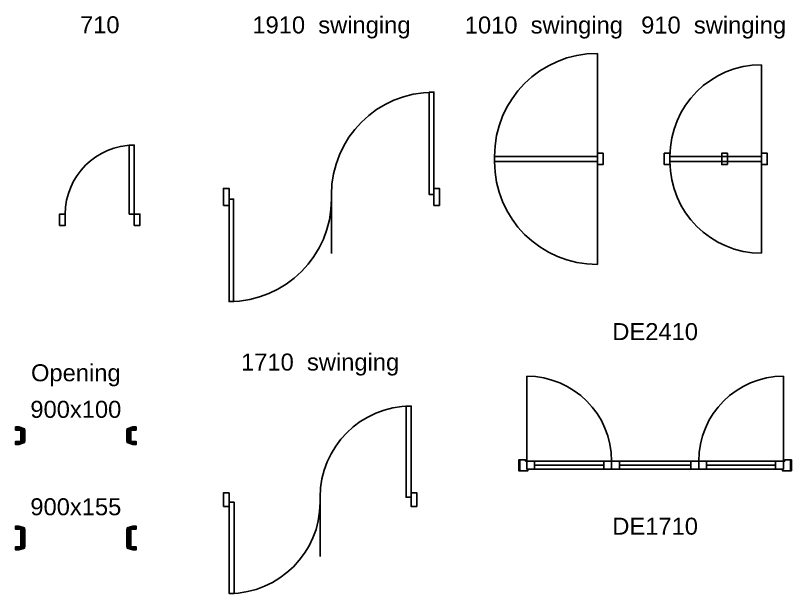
# Model space of a CAD drawing. Header units: millimetres. Extents: x 585 to 19233, y 2366 to 15159.
# Drawn here: x 12375 to 19233, y 10054 to 15159 of the extents above; entities that cross this region are included whole.
import ezdxf
from ezdxf.enums import TextEntityAlignment as Align

# ---------------------------------------------------------------- set-up
doc = ezdxf.new("R2010")
doc.units = ezdxf.units.MM
for name, color, linetype in [('AR doors', 4, 'Continuous'), ('AR windows', 4, 'Continuous'), ('AR wood', 7, 'Continuous')]:
    doc.layers.add(name, color=color, linetype=linetype)
doc.styles.add('Arial', font='arial.ttf')

# ---------------------------------------------------------------- blocks, each defined once
blk = doc.blocks.new('door architrave 75')
h = blk.add_hatch()
h.set_pattern_fill('LINE', color=8, scale=2, angle=45, style=0)
h.set_pattern_definition([(45, (952, 15077.5), (-4.490128, 4.490128), [])])
edge = h.paths.add_edge_path()
edge.add_line((-80, -25), (-80, 0))
edge.add_line((-80, 0), (-5, 0))
edge.add_line((-5, 0), (-5, -5))
edge.add_line((-5, -5), (-7, -5))
edge.add_arc((-10, -5), 3, 270, 360, ccw=False)
edge.add_line((-10, -8), (-10, -10))
edge.add_line((-10, -10), (-20, -10))
edge.add_arc((-23, -10), 3, -90, 0, ccw=False)
edge.add_line((-23, -13), (-23, -15))
edge.add_line((-23, -15), (-43, -15))
edge.add_line((-43, -15), (-43, -18))
edge.add_line((-43, -18), (-47, -18))
edge.add_arc((-47, -22), 4, 90, 180)
edge.add_line((-51, -22), (-55, -22))
edge.add_line((-55, -22), (-55, -25))
edge.add_line((-55, -25), (-80, -25))
at = {"color": 8}
blk.add_lwpolyline([(-80, 0), (-83, 0), (-83, -28), (-53, -28), (-5, -11), (-5, -5), (-5, -5)], dxfattribs=at)
at = {"color": 0}
blk.add_lwpolyline([(-80, -25), (-80, 0), (-5, 0), (-5, -5), (-7, -5, -0.414214), (-10, -8), (-10, -10), (-20, -10, -0.414214), (-23, -13), (-23, -15), (-43, -15), (-43, -18), (-47, -18, 0.414214), (-51, -22), (-55, -22), (-55, -25)], format="xyb", close=True, dxfattribs=at)
blk = doc.blocks.new('opening 900x100 plan')
h = blk.add_hatch()
h.set_pattern_fill('LINE', color=8, scale=2, angle=45, style=0)
h.set_pattern_definition([(45, (-15000, 2e-12), (-4.490128, 4.490128), [])])
h.paths.add_polyline_path([(485, -50), (450, -50), (450, 50), (485, 50)])
h.paths.add_polyline_path([(-485, -50), (-450, -50), (-450, 50), (-485, 50)])
at = {"color": 0}
for points in [[(-485, -50), (-450, -50), (-450, 50), (-485, 50)], [(485, -50), (450, -50), (450, 50), (485, 50)]]:
    blk.add_lwpolyline(points, close=True, dxfattribs=at)
blk = doc.blocks.new('opening 900x155 plan')
h = blk.add_hatch()
h.set_pattern_fill('LINE', color=8, scale=2, angle=45, style=0)
h.set_pattern_definition([(45, (-15000, 2e-12), (-4.490128, 4.490128), [])])
h.paths.add_polyline_path([(485, -77.5), (450, -77.5), (450, 77.5), (485, 77.5)])
h.paths.add_polyline_path([(-485, -77.5), (-450, -77.5), (-450, 77.5), (-485, 77.5)])
at = {"color": 0}
for points in [[(-485, -77.5), (-450, -77.5), (-450, 77.5), (-485, 77.5)], [(485, -77.5), (450, -77.5), (450, 77.5), (485, 77.5)]]:
    blk.add_lwpolyline(points, close=True, dxfattribs=at)
blk = doc.blocks.new('D1910 swinging')
for points in [[(905, 20), (905, 925), (865, 925), (865, 20), (905, 20)], [(-905, -20), (-905, -925), (-865, -925), (-865, -20), (-905, -20)]]:
    blk.add_lwpolyline(points)
at = {"color": 0}
blk.add_lwpolyline([(0, -20), (0, 20)], dxfattribs=at)
for centre, start, end in [((905, 20), 90, 180), ((-905, -20), 270, 0)]:
    blk.add_arc(centre, 905, start, end, dxfattribs=at)
blk = doc.blocks.new('D1710 swinging')
for points in [[(805, 22.5), (805, 827.5), (760, 827.5), (760, 22.5), (805, 22.5)], [(-805, -22.5), (-805, -827.5), (-760, -827.5), (-760, -22.5), (-805, -22.5)]]:
    blk.add_lwpolyline(points)
at = {"color": 0}
blk.add_lwpolyline([(0, -22.5), (0, 22.5)], dxfattribs=at)
for centre, start, end in [((805, 22.5), 90, 180), ((-805, -22.5), 270, 0)]:
    blk.add_arc(centre, 805, start, end, dxfattribs=at)
blk = doc.blocks.new('D710')
blk.add_lwpolyline([(260, 0), (305, 0), (305, 610), (260, 610)], close=True)
at = {"color": 0}
blk.add_arc((305, 0), 610, 90, 180, dxfattribs=at)
blk = doc.blocks.new('D910 swinging')
at = {"color": 0}
for points in [[(405, 22.5), (405, 832.5)], [(405, -22.5), (405, -832.5)]]:
    blk.add_lwpolyline(points, dxfattribs=at)
blk.add_lwpolyline([(405, 22.5), (-405, 22.5), (-405, -22.5), (405, -22.5), (405, 22.5)])
for centre, start, end in [((405, 22.5), 90, 180), ((405, -22.5), 180, 270)]:
    blk.add_arc(centre, 810, start, end, dxfattribs=at)
blk = doc.blocks.new('D1010 swinging')
at = {"color": 0}
for points in [[(455, 22.5), (455, 932.5)], [(455, -22.5), (455, -932.5)]]:
    blk.add_lwpolyline(points, dxfattribs=at)
blk.add_lwpolyline([(455, 22.5), (-455, 22.5), (-455, -22.5), (455, -22.5), (455, 22.5)])
for centre, start, end in [((455, 22.5), 90, 180), ((455, -22.5), 180, 270)]:
    blk.add_arc(centre, 910, start, end, dxfattribs=at)
blk = doc.blocks.new('DE2410x95')
at = {"color": 8}
for points in [[(-1135, 835), (-1135, 85)], [(1135, 835), (1135, 85)]]:
    blk.add_lwpolyline(points, dxfattribs=at)
for points in [[(-1195, 0), (-1205, 0), (-1205, 95), (-1195, 95)], [(1205, 0), (1195, 0), (1195, 95), (1205, 95)]]:
    blk.add_lwpolyline(points, close=True, dxfattribs=at)
at = {"color": 3}
for points in [[(-1145, 85), (-1145, 95), (-1195, 95), (-1195, 0), (-1125, 0), (-1125, 15), (-1135, 15), (-1135, 85)], [(-1135, 85), (-1065, 85), (-1065, 15), (-1135, 15)], [(-455, 85), (-385, 85), (-385, 15), (-455, 15)], [(-385, 85), (-315, 85), (-315, 15), (-385, 15)], [(315, 85), (385, 85), (385, 15), (315, 15)], [(455, 85), (385, 85), (385, 15), (455, 15)], [(1135, 85), (1065, 85), (1065, 15), (1135, 15)], [(1145, 85), (1145, 95), (1195, 95), (1195, 0), (1125, 0), (1125, 15), (1135, 15), (1135, 85)]]:
    blk.add_lwpolyline(points, close=True, dxfattribs=at)
at = {"color": 0}
for points in [[(-1065, 85), (-455, 85)], [(-315, 85), (315, 85)], [(1065, 85), (455, 85)], [(-1065, 50), (-455, 50)], [(-1065, 15), (-455, 15)], [(-315, 50), (315, 50)], [(-315, 15), (315, 15)], [(1065, 50), (455, 50)], [(1065, 15), (455, 15)]]:
    blk.add_lwpolyline(points, dxfattribs=at)
at = {"color": 8}
for centre, start, end in [((-1135, 85), 0, 90), ((1135, 85), 90, 180)]:
    blk.add_arc(centre, 750, start, end, dxfattribs=at)

msp = doc.modelspace()

# ---------------------------------------------------------------- linework, layer by layer
at = {"layer": 'AR doors', "color": 3}
for points in [[(17518.4, 13842.2), (17568.4, 13842.2), (17568.4, 13942.2), (17518.4, 13942.2)], [(18159.1, 13842.2), (18109.1, 13842.2), (18109.1, 13942.2), (18159.1, 13942.2)], [(18666.6, 13842.2), (18616.6, 13842.2), (18616.6, 13942.2), (18666.6, 13942.2)], [(18969.1, 13842.2), (19019.1, 13842.2), (19019.1, 13942.2), (18969.1, 13942.2)], [(14212.3, 13482.2), (14262.3, 13482.2), (14262.3, 13632.2), (14212.3, 13632.2)], [(16122.3, 13482.2), (16072.3, 13482.2), (16072.3, 13632.2), (16122.3, 13632.2)], [(12764.5, 13305.1), (12814.5, 13305.1), (12814.5, 13405.1), (12764.5, 13405.1)], [(13424.5, 13305.1), (13474.5, 13305.1), (13474.5, 13405.1), (13424.5, 13405.1)], [(14212.3, 10821.9), (14262.3, 10821.9), (14262.3, 10941.9), (14212.3, 10941.9)], [(15922.3, 10821.9), (15872.3, 10821.9), (15872.3, 10941.9), (15922.3, 10941.9)]]:
    msp.add_lwpolyline(points, close=True, dxfattribs=at)
at = {"layer": 'Defpoints'}
for points in [[(15167.3, 13557.2), (15167.3, 13057.2)], [(15067.3, 10881.9), (15067.3, 10381.9)]]:
    msp.add_lwpolyline(points, dxfattribs=at)

# ---------------------------------------------------------------- block references
at = {"layer": 'AR doors', "color": 8}
for name, p in [('D1010 swinging', (17063.4, 13892.2)), ('D910 swinging', (18564.1, 13892.2)), ('D1910 swinging', (15167.3, 13557.2)), ('D710', (13119.5, 13405.1)), ('D1710 swinging', (15067.3, 10881.9))]:
    msp.add_blockref(name, p, dxfattribs=at)
at = {"layer": 'AR doors', "color": 3}
for name, p in [('opening 900x100 plan', (12908, 11447.6)), ('opening 900x155 plan', (12908, 10544.3))]:
    msp.add_blockref(name, p, dxfattribs=at)
at = {"layer": 'AR windows'}
msp.add_blockref('DE2410x95', (18028.4, 11138.3), dxfattribs=at)
at = {"layer": 'AR wood', "color": 3, "xscale": -1, "rotation": 180}
for p in [(12458, 11497.6), (12458, 10621.8)]:
    msp.add_blockref('door architrave 75', p, dxfattribs=at)
at = {"layer": 'AR wood', "color": 3, "rotation": 180}
for p in [(13358, 11497.6), (13358, 10621.8)]:
    msp.add_blockref('door architrave 75', p, dxfattribs=at)
at = {"layer": 'AR wood', "color": 3}
for p in [(12458, 11397.6), (12458, 10466.8)]:
    msp.add_blockref('door architrave 75', p, dxfattribs=at)
at = {"layer": 'AR wood', "color": 3, "xscale": -1}
for p in [(13358, 11397.6), (13358, 10466.8)]:
    msp.add_blockref('door architrave 75', p, dxfattribs=at)

# ---------------------------------------------------------------- texts
at = {"layer": 'Defpoints', "style": 'Arial'}
for s, p in [('1910  swinging', (15167.3, 15057.2)), ('1010  swinging', (17044.7, 15056.4)), ('910  swinging', (18545.4, 15056.4)), ('710', (13119.5, 15077.2)), ('DE2410', (18028.4, 12367.3)), ('1710  swinging', (15067.3, 12079.8)), ('Opening', (12908, 11985)), ('900x100', (12908, 11680.9)), ('900x155', (12908, 10820.2)), ('DE1710', (18028.4, 10648.7))]:
    msp.add_text(s, height=150, dxfattribs=at).set_placement(p, align=Align.MIDDLE)

doc.saveas('drawing.dxf')
